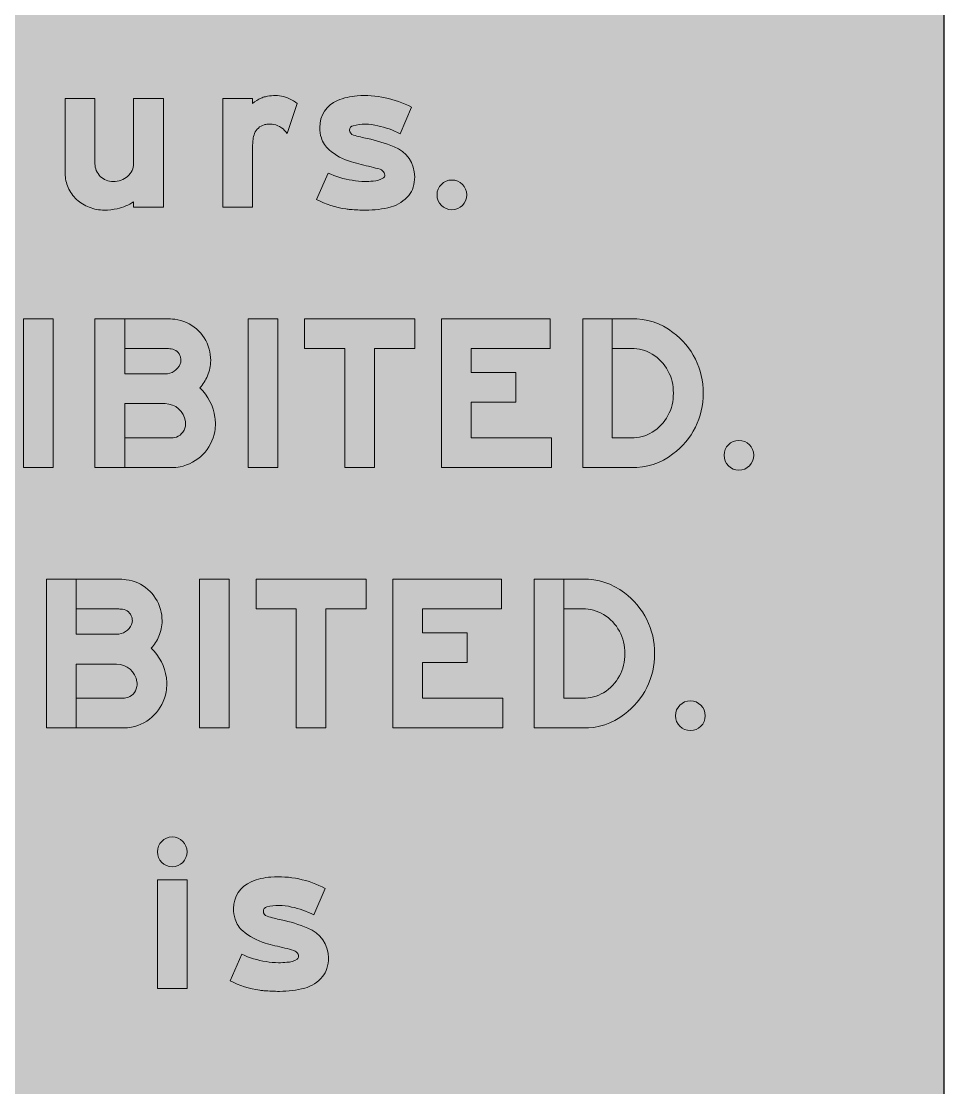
# Model space of a CAD drawing. Header units: millimetres. Extents: x 4906 to 5011, y 3241 to 3334.
# Drawn here: x 4992.25 to 5010.85, y 3268.35 to 3289.85 of the extents above; entities that cross this region are included whole.
import ezdxf

# ---------------------------------------------------------------- set-up
doc = ezdxf.new("R2010")
doc.units = ezdxf.units.MM
doc.layers.add('DIM', color=1, linetype='Continuous')
doc.layers.add('L18', color=4, linetype='Continuous')
doc.layers.add('GSCOLORFILL', color=7, linetype='Continuous', lineweight=0)

# ---------------------------------------------------------------- blocks, each defined once
blk = doc.blocks.new('*U322')
at = {"layer": 'GSCOLORFILL', "true_color": 0xf5f5f5, "transparency": 33554687}
blk.add_hatch(color=7, dxfattribs=at).paths.add_polyline_path([(-950.00000000001, -874.9999999999995), (950.0000000000091, -874.9999999999995, 0.414213562373095), (1050.000000000009, -774.9999999999995), (1050.000000000009, 775, 0.414213562373095), (950.0000000000091, 875), (-950.00000000001, 875, 0.414213562373095), (-1050.00000000001, 775), (-1050.00000000001, -775, 0.414213562373095)])
at = {"layer": 'GSCOLORFILL', "color": 7, "linetype": 'Continuous', "true_color": 0xf5f5f5, "transparency": 33554687}
for points in [[(-950.00000000001, -874.9999999999995), (950.0000000000091, -874.9999999999995, 0.414213562373095), (1050.000000000009, -774.9999999999995), (1050.000000000009, 775, 0.414213562373095), (950.0000000000091, 875), (-950.00000000001, 875, 0.414213562373095), (-1050.00000000001, 775), (-1050.00000000001, -775, 0.414213562373095), (-950.0000000000105, -875)], [(-950.00000000001, -874.9999999999995), (950.0000000000091, -874.9999999999995, 0.414213562373095), (1050.000000000009, -774.9999999999995), (1050.000000000009, 775, 0.414213562373095), (950.0000000000091, 875), (-950.00000000001, 875, 0.414213562373095), (-1050.00000000001, 775), (-1050.00000000001, -774.9999999999995, 0.414213562373095), (-950.0000000000105, -874.9999999999995)]]:
    blk.add_lwpolyline(points, format="xyb", close=True, dxfattribs=at).dxf.unprotected_set("ltscale", 0)
blk = doc.blocks.new('*U96')
at = {"layer": 'GSCOLORFILL', "linetype": 'Continuous'}
h = blk.add_hatch(color=0, dxfattribs=at)
edge = h.paths.add_edge_path()
edge.add_line((40.00000000000003, 146), (2.842170943040401e-14, 146))
edge.add_line((2.842170943040401e-14, 146), (2.842170943040401e-14, 45.11696794516328))
edge.add_arc((45.92465317243888, 45.11696794516322), 45.92465317243885, 179.9999999999999, 203.9317182237321)
edge.add_arc((49.17574483971168, 46.55980718282333), 49.48153131130476, 203.9317182237323, 226.9750124094351)
edge.add_arc((51.26956092890108, 48.80318771800005), 52.55021540077343, 226.9750124094351, 248.8635846861374)
edge.add_arc((52.62546715730991, 52.31046220243505), 56.31046220243508, 248.8635846861373, 270)
edge.add_arc((52.62546715730984, 76.00521853759392), 80.00521853759395, 270.0000000000001, 282.6042796135857)
edge.add_arc((53.30734747529052, 67.97148612366297), 72.02451076747664, 283.4695365311017, 302.4942570075609)
edge.add_line((92, 7.222751224107633), (92, -3.552713678800501e-14))
edge.add_line((92, -3.552713678800501e-14), (132, -7.105427357601002e-15))
edge.add_line((132, -7.105427357601002e-15), (132, 146))
edge.add_line((132, 146), (92, 146))
edge.add_line((92, 146), (92, 58.28246713410087))
edge.add_arc((71.16582105149665, 58.28246713410089), 20.83417894850335, 334.52827200280933, 359.99999999999994, ccw=False)
edge.add_arc((67.96951169855674, 59.80509294177322), 24.37462847220524, 311.0076349936261, 334.5282720028095, ccw=False)
edge.add_arc((65.90289492143697, 62.18182386660138), 27.52419269484104, 289.80736038530813, 311.00763499362614, ccw=False)
edge.add_arc((64.56050499747353, 65.90895295995726), 31.4856951858788, 269.9999999999999, 289.807360385308, ccw=False)
edge.add_arc((64.56050499747346, 59.69037968160544), 25.26712190752698, 248.0808265539648, 270, ccw=False)
edge.add_arc((64.2846703735076, 59.00488244349179), 24.52820973193381, 225.8297957020417, 248.08082655396498, ccw=False)
edge.add_arc((63.85792398894711, 58.565592668525), 23.91576546252979, 203.0928458893677, 225.8297957020418, ccw=False)
edge.add_arc((63.19391573138667, 58.28246713410087), 23.19391573138667, 180, 203.0928458893683, ccw=False)
edge.add_line((40, 58.28246713410088), (40.00000000000003, 146))
at = {"layer": 'GSCOLORFILL', "color": 0}
blk.add_lwpolyline([(40.00000000000003, 146), (2.842170943040401e-14, 146), (2.842170943040401e-14, 45.11696794516329, 0.1048030179721755), (3.948163840443499, 26.48774057606185, 0.1008855307406956), (15.41364246726613, 10.38602683981605, 0.09579836817007248), (32.32049504986287, -0.2116879931506972, 0.09248737428302214), (52.62546715730991, -4.000000000000036, 0.05505205982243612), (70.08389674866027, -2.071911465064524, 0.0832022013956986), (92, 7.222751224107633), (92, -3.552713678800501e-14), (132, -7.105427357601002e-15), (132, 146), (92, 146), (92, 58.28246713410088, -0.1116012735434615), (89.97486792198987, 49.32240194003844, -0.102989975481698), (83.96315798609436, 41.41145840187946, -0.09276840372104511), (75.22970943748828, 36.28603821553616, -0.08664174293623028), (64.56050499747346, 34.42325777407846, -0.09593311806680128), (55.12833254143652, 36.24978301152453, -0.09739464939670303), (47.1936053643939, 41.41145840187948, -0.09953542793436854), (41.85851737027542, 49.18529703965076, -0.1011039461656413), (40, 58.28246713410088)], format="xyb", close=True, dxfattribs=at)
blk = doc.blocks.new('*U97')
at = {"layer": 'GSCOLORFILL', "linetype": 'Continuous'}
h = blk.add_hatch(color=0, dxfattribs=at)
edge = h.paths.add_edge_path()
edge.add_arc((62.34939213927608, 79.6854098176108), 32.00000000000017, 79.18246767352575, 93.8556250591469)
edge.add_arc((61.63370283579749, 90.30471540881575), 21.35660475137249, 93.85562505914676, 106.8366272197322)
edge.add_arc((61.24077079005933, 91.6031686651475), 19.99999999999997, 106.8366272197323, 158.1191728451246)
edge.add_arc((71.65289149145738, 87.4215696900377), 31.2204290242896, 158.1191728451244, 173.0836916735146)
edge.add_arc((124.7709534774721, 80.62591342850244), 84.77100697890104, 172.847292452201, 179.93562804887)
edge.add_line((40, 80.72115384615384), (40, 0))
edge.add_line((40, 0), (0, 0))
edge.add_line((0, 0), (0, 146))
edge.add_line((0, 146), (40, 146))
edge.add_line((40, 146), (40, 139.4741517586929))
edge.add_arc((80.20100428125309, 86.17638380713848), 66.75906540567411, 115.41999205079091, 127.02622125869931, ccw=False)
edge.add_arc((64.42216422748476, 119.3766412768664), 29.99999999999999, 103.83237165386458, 115.4199920507906, ccw=False)
edge.add_arc((69.56115049428412, 98.50534936501198), 51.49465063498803, 79.69148826116168, 103.83237165386458, ccw=False)
edge.add_arc((70.72335768463735, 104.8951663668707), 44.99999999999991, 64.9550848169091, 79.69148826116168, ccw=False)
edge.add_arc((66.12650663724236, 95.0573295974977), 55.8588246073303, 52.669442036432486, 64.95508481690922, ccw=False)
edge.add_line((100, 139.4734835723265), (86.44384074260017, 98.8029509025588))
edge.add_arc((63.19046988328277, 84.08717555524916), 27.51859917207702, 32.32746235299488, 79.18246767352575)
at = {"layer": 'GSCOLORFILL', "color": 0}
blk.add_lwpolyline([(68.35521238202534, 111.1167655505695, 0.06411134923532956), (60.19762973862049, 111.6129828317178, 0.05670095452127784), (55.44789640508208, 110.7458593422669, 0.2275732212208249), (42.68155049846757, 99.0567142756719, 0.06538798349459168), (40.6596501983656, 91.1811152222656, 0.03093856440725937), (40, 80.72115384615384), (40, 0), (0, 0), (0, 146), (40, 146), (40, 139.4741517586929, -0.05068506447739766), (51.54465506371872, 146.4722084002377, -0.05060365996564109), (57.24970115181003, 148.5066219398892, -0.1057257860161052), (78.77603464991518, 149.1687972739115, -0.06438845141651094), (89.77314480369034, 145.6640958440934, -0.05365763651898708), (100, 139.4734835723265), (86.44384074260017, 98.8029509025588, 0.2073403558268148)], format="xyb", close=True, dxfattribs=at)
blk = doc.blocks.new('*U98')
at = {"layer": 'GSCOLORFILL', "linetype": 'Continuous'}
h = blk.add_hatch(color=0, dxfattribs=at)
edge = h.paths.add_edge_path()
edge.add_arc((57.04809869947276, 119.8328805938402), 123.5321927724528, 242.4961932683436, 261.8694965575901)
edge.add_arc((53.71998100542415, 96.53722157130275), 100.0000000000024, 261.8694965575902, 265.1519738482694)
edge.add_arc((66.21862231920029, 241.6474585865565), 245.6474585865565, 265.107608171087, 270.0000000000001)
edge.add_arc((66.21862231920042, 131.9747102902726), 135.9747102902726, 270, 284.4435322635993)
edge.add_arc((87.2590612707279, 46.34088427169955), 47.80953013638941, 285.6226736631587, 320.3523653819187)
edge.add_arc((101.1805741564732, 35.22608435564997), 29.99999999999998, 319.7323865260209, 343.6226527274166)
edge.add_arc((81.80400426282898, 40.92059556639213), 50.19601244732598, 343.6226527274163, 359.9999999999994)
edge.add_arc((89.00001671015495, 40.92059556639154), 43.00000000000001, 1.893539531289907e-14, 69.18818315342611)
edge.add_arc((16.05241641888303, -138.5133822483264), 236.6861660067048, 68.11449460139696, 77.23401985654974)
edge.add_arc((94.51345069635283, 239.4277879376127), 149.4137513972377, 252.5527129735471, 259.9161950224817, ccw=False)
edge.add_arc((51.47063191465703, 103.6643462865297), 6.999999999999889, 179.9999999999987, 255.4747783885001, ccw=False)
edge.add_arc((50.47063191465716, 103.6643462865299), 6.000000000000028, 102.54264727027169, 179.9999999999999, ccw=False)
edge.add_arc((65.64780095031338, 42.10628842555992), 69.40000000000022, 89.99999999999989, 103.73705193554952, ccw=False)
edge.add_arc((65.64780095031372, 45.79820099565288), 65.70808742990727, 75.32981732184709, 90.00000000000023, ccw=False)
edge.add_arc((61.02696965695392, 2.524341248836961), 108.9348976843505, 61.960118961990474, 78.7448742602677, ccw=False)
edge.add_line((112.2357431799014, 98.6725260875295), (127.765396080293, 134.3226644606046))
edge.add_arc((64.10131200426957, 12.89460858794806), 137.105391412052, 62.33221629363134, 93.9600594258144)
edge.add_arc((60.58404460477583, 66.43598350916228), 83.44915727455098, 94.08965739914548, 112.8040930515216)
edge.add_arc((43.43278835085897, 107.2290521135412), 39.19715124941032, 112.8040930515213, 179.9999999999999)
edge.add_arc((51.05550185413682, 107.229052113541), 46.81986475268818, 179.9999999999997, 197.7033940085153)
edge.add_arc((39.79538488486676, 103.6347554354414), 34.99999999999996, 197.7033940085154, 228.9800530521989)
edge.add_arc((67.94885695159381, 135.9988574342928), 77.89583998016634, 228.9800530521987, 254.4046679698572)
edge.add_arc((180.6814777892678, 523.286242251045), 481.25292436943, 253.8732627195755, 257.1126817232802)
edge.add_arc((23.27666724641634, -155.9827217344985), 216.0210395275996, 73.25621887920119, 76.59824136527482, ccw=False)
edge.add_arc((82.13062099668643, 41.27101212237104), 10.18575544192083, 28.380935658022793, 70.61944541562929, ccw=False)
edge.add_arc((84.50556633552358, 43.06024042338811), 7.259455561422927, -6.821210263296962e-13, 24.864253273064094, ccw=False)
edge.add_arc((87.14026439805514, 43.06024042338805), 4.62475749889137, 305.9611071235292, 359.99999999999966, ccw=False)
edge.add_arc((75.22760905289778, 62.12064011164888), 27.09249869824658, 271.5940234921716, 302.6799450747393, ccw=False)
edge.add_arc((64.94135319761187, 148.6960069178715), 114.1922925204953, 270, 275.54791453290073, ccw=False)
edge.add_arc((64.9413531976119, 125.4779451809503), 90.97423078357409, 259.298160210608, 270, ccw=False)
edge.add_arc((65.77137398291288, 153.4567410203305), 118.7013581719851, 244.9593251638854, 261.41282890968307, ccw=False)
edge.add_line((15.52965290039157, 45.91241576539187), (5.684341886080801e-14, 10.2622773923169))
at = {"layer": 'GSCOLORFILL', "color": 0}
blk.add_lwpolyline([(5.684341886080801e-14, 10.2622773923169, 0.0847339050038457), (39.57715238664395, -2.457628793048443, 0.01432348851223868), (45.26867214772892, -3.105015349554833, 0.02135032962812063), (66.21862231920045, -4, 0.06310536671966191), (100.1342132484514, 0.2976259876374812, 0.1527075565803294), (124.071588358597, 15.83532705228083, 0.1046201662672657), (129.9633399784606, 26.76721967789148, 0.07158154296650225), (132.000016710155, 40.92059556639155, 0.3114087542038766), (104.2779062178993, 81.11494955036741, 0.03981245015694775), (68.35282961608164, 92.32207421006899, -0.03214031166382581), (49.71498880493823, 96.88808498170275, -0.3417662096246649), (44.47063191465713, 103.6643462865299, -0.3514561393354569), (49.16763444178665, 109.5211540847843, -0.06001108108311035), (65.64780095031347, 111.5062884255601, -0.06409831628663638), (82.28867201293883, 109.3641837535197, -0.07336853364636661), (112.2357431799014, 98.6725260875295), (127.765396080293, 134.3226644606046, 0.138885296741723), (54.63266828484393, 149.6726519295844, 0.0818391088294697), (28.24069999400078, 143.362376309172, 0.3018983132132873), (4.235637101448646, 107.2290521135412, 0.07739963479117314), (6.452863445709056, 92.99162318599028, 0.1373237408913014), (16.82412420338716, 77.22791573994759, 0.1113931483884311), (47.00723421257834, 60.97079386290355, 0.01413557325089771), (73.34554027579202, 54.15579799035581, -0.01458335771775569), (85.5106722244692, 50.87959514070334, -0.186415696591001), (91.09211770660357, 46.11262245786521, -0.1089184394422165), (91.76502189694651, 43.06024042338802, -0.240258249844662), (89.8560882572728, 39.31688862463122, -0.1364758940213938), (75.9812510998998, 35.03862561162538, -0.02421207337799446), (64.94135319761187, 34.5037143973762, -0.0467295542745229), (48.04760526388586, 36.08604427592016, -0.07191554887824611), (15.52965290039157, 45.91241576539187)], format="xyb", close=True, dxfattribs=at)
blk = doc.blocks.new('*U99')
at = {"layer": 'GSCOLORFILL', "linetype": 'Continuous'}
blk.add_hatch(color=0, dxfattribs=at).paths.add_polyline_path([(40, 16.5, 1), (0, 16.5, 1)])
at = {"layer": 'GSCOLORFILL', "color": 0}
blk.add_circle((20, 16.5), 20, dxfattribs=at)
blk = doc.blocks.new('*U68')
at = {"color": 28, "true_color": 0x0a0a0a, "yscale": 0.3}
for name, p, xscale, zscale in [('*U96', (1506, 4.261770861032789e-15), 0.3, 0.3), ('*U97', (1569.6, 4.261770861032789e-15), 0.3, 0.3), ('*U98', (1607.4, 4.261770861032789e-15), 0.2999999620223798, 0.2999999620223798), ('*U99', (1656, 4.261770861032789e-15), 0.3, 0.3)]:
    blk.add_blockref(name, p, dxfattribs=dict(at, xscale=xscale, zscale=zscale))
blk = doc.blocks.new('*U64')
blk.add_blockref('*U68', (149.6, 0))
blk = doc.blocks.new('*U276')
at = {"layer": 'GSCOLORFILL'}
h = blk.add_hatch(color=0, dxfattribs=at)
edge = h.paths.add_edge_path()
edge.add_arc((94.31476547527133, 148.0678986919226), 22.16795533525024, 269.9999999999999, 336.5160772812893)
edge.add_arc((103.6319849574759, 144.019764695402), 12.0093152819086, 336.5160772812893, 360.0000000000002)
edge.add_arc((97.82065011969217, 144.0197646954017), 17.82065011969229, 1.005175672362723e-12, 15.38592306639559)
edge.add_arc((100.6541440258575, 144.7994900236497), 14.88183074725928, 15.38592306639472, 82.88150753323492)
edge.add_arc((95.53073286177263, 103.774247211631), 56.22575278836905, 82.88150753323502, 90.00000000000007)
edge.add_line((95.53073286177255, 160), (40.00500000000011, 160))
edge.add_line((40.00500000000011, 160), (40.00500000000011, 200))
edge.add_line((40.00500000000011, 200), (95.53073286177255, 200))
edge.add_arc((95.53073286177266, 103.7742472116309), 96.22575278836909, 82.88150753323498, 90.00000000000011, ccw=False)
edge.add_arc((100.6541440258576, 144.7994900236497), 54.88183074725927, 15.385923066394582, 82.88150753323498, ccw=False)
edge.add_arc((97.82065011969229, 144.0197646954019), 57.82065011969218, 1.1368683772161603e-13, 15.385923066394582, ccw=False)
edge.add_arc((103.6319849574759, 144.0197646954022), 52.00931528190861, 336.5160772812889, 359.9999999999998, ccw=False)
edge.add_arc((94.31476547527134, 148.0678986919227), 62.16795533525022, 318.82940252776905, 336.516077281289, ccw=False)
edge.add_arc((94.3147657159756, 58.14514201682006), 67.75480133985215, 7.823072625992609, 46.3157843189926, ccw=False)
edge.add_arc((101.7199881769477, 59.16256947073272), 60.28001182305235, 0, 7.823072625992381, ccw=False)
edge.add_arc((100.9999999999997, 59.16256947073275), 61.00000000000026, 350.09779352942746, 359.99999999999994, ccw=False)
edge.add_arc((103.1403279775172, 58.78893750463239), 58.82730473893949, 281.0501616729808, 350.09779352942746, ccw=False)
edge.add_arc((103.5369669704687, 56.75790179309548), 56.75790179309548, 269.9999999999998, 281.05016167298055, ccw=False)
edge.add_line((103.5369669704685, 0), (40.005, 0))
edge.add_line((40.005, 0), (40.005, 40))
edge.add_line((40.005, 40), (103.5369669704685, 40))
edge.add_arc((103.5369669704687, 56.75790179309542), 16.75790179309542, 269.9999999999991, 281.0501616729799)
edge.add_arc((103.1403279775172, 58.78893750463233), 18.82730473893943, 281.0501616729808, 350.0977935294275)
edge.add_arc((100.9999999999998, 59.162569470733), 21.00000000000021, 350.0977935294267, 359.9999999999992)
edge.add_arc((101.7199881769482, 59.16256947073284), 20.28001182305177, 359.9999999999997, 367.823072625992)
edge.add_arc((94.31476571597543, 58.14514201681999), 27.75480133985234, 7.823072625992471, 89.99999999999994)
edge.add_line((94.31476571597545, 85.89994335667234), (40, 85.89994335667234))
edge.add_line((40, 85.89994335667234), (40, 0))
edge.add_line((40, 0), (0, 0))
edge.add_line((0, 0), (0, 200))
edge.add_line((0, 200), (40, 200))
edge.add_line((40, 200), (40, 125.8999433566723))
edge.add_line((40, 125.8999433566723), (94.31476547527132, 125.8999433566723))
at = {"layer": 'GSCOLORFILL', "color": 0}
blk.add_lwpolyline([(94.31476547527132, 125.8999433566723, 0.2986645253840583), (114.6465918069161, 139.2341519349975, 0.1028280826466156), (115.6413002393845, 144.019764695402, 0.06723479209924331), (115.0026191756026, 148.7479260769776, 0.3033256444536043), (102.4983265327014, 159.566611519443, 0.03107027506471271), (95.53073286177255, 160), (40.00500000000011, 160), (40.00500000000011, 200), (95.53073286177255, 200, -0.03107027506471265), (107.4551965258197, 199.2582912504814, -0.3033256444536054), (153.5690439480053, 159.3606957566893, -0.06723479209924323), (155.6413002393845, 144.019764695402, -0.1028280826466156), (151.3334689214946, 123.2944829428317, -0.07732624666250815), (141.1118697943967, 107.1425312786598, -0.1695534719197967), (161.4389804638156, 67.36755488378117, -0.03414785745881692), (162, 59.16256947073271, -0.04323343266042356), (161.0912649686642, 48.67258022070041, -0.3107361396676367), (114.4156588436268, 1.052305314074147, -0.04825282336611881), (103.5369669704685, 0), (40.005, 0), (40.005, 40), (103.5369669704685, 40, 0.04825282336611903), (106.7489259099004, 40.31069557810451, 0.310736139667637), (121.6871567924909, 55.55126169613141, 0.04323343266042356), (122, 59.16256947073271, 0.03414785745881686), (121.8112561281478, 61.92297372667474, 0.3747648414832209), (94.31476571597545, 85.89994335667234), (40, 85.89994335667234), (40, 0), (0, 0), (0, 200), (40, 200), (40, 125.8999433566723)], format="xyb", close=True, dxfattribs=at)
blk = doc.blocks.new('*U277')
at = {"layer": 'GSCOLORFILL', "linetype": 'Continuous'}
blk.add_hatch(color=0, dxfattribs=at).paths.add_polyline_path([(0, 200), (40, 200), (40, 1.4210854715202e-14), (0, 0)])
at = {"layer": 'GSCOLORFILL', "color": 0}
blk.add_lwpolyline([(0, 200), (40, 200), (40, 1.4210854715202e-14), (0, 0)], close=True, dxfattribs=at)
blk = doc.blocks.new('*U278')
at = {"layer": 'GSCOLORFILL', "linetype": 'Continuous'}
blk.add_hatch(color=0, dxfattribs=at).paths.add_polyline_path([(0, 200), (0, 160), (54, 160), (53.99999999999999, -2.842170943040401e-14), (94, -2.842170943040401e-14), (94, 160), (148, 160), (148, 200)])
at = {"layer": 'GSCOLORFILL', "color": 0}
blk.add_lwpolyline([(94, 0), (54, 0), (54, 160), (0, 160), (0, 200), (148, 200), (148, 160), (94, 160)], close=True, dxfattribs=at)
blk = doc.blocks.new('*U279')
at = {"layer": 'GSCOLORFILL', "linetype": 'Continuous'}
blk.add_hatch(color=0, dxfattribs=at).paths.add_polyline_path([(146, 160), (146, 200), (0, 200), (-7.105427357601002e-15, 0), (148, 0), (148, 40.00000000000003), (40, 40), (40, 88), (100, 88), (100, 128), (40, 128), (40.00000000000023, 160)])
at = {"layer": 'GSCOLORFILL', "color": 0}
blk.add_lwpolyline([(146, 200), (146, 160), (40.00000000000023, 160), (40, 128), (100, 128), (100, 88), (40, 88), (40, 40), (148, 40), (148, 0), (0, 0), (0, 200)], close=True, dxfattribs=at)
blk = doc.blocks.new('*U280')
at = {"layer": 'GSCOLORFILL', "linetype": 'Continuous'}
h = blk.add_hatch(color=0, dxfattribs=at)
edge = h.paths.add_edge_path()
edge.add_line((40, 40), (39.99999999999999, 200))
edge.add_line((40, 200), (7.105427357601002e-15, 200))
edge.add_line((0, 200), (0, 0))
edge.add_line((0, 0), (65.80266766720126, 3.659182332138577e-16))
edge.add_arc((68.45392154365129, 87.4976708873159), 87.5378292958104, 268.2644201692112, 307.8949901637848)
edge.add_arc((63.7264207673386, 99.00520471798353), 99.57851151105034, 305.9743104105177, 360.5723977833031)
edge.add_arc((63.7264207673386, 100.9947952820165), 99.57851151105035, 359.4276022166969, 414.0256895894823)
edge.add_arc((68.45392154365129, 112.5023291126841), 87.53782929581041, 52.10500983621525, 91.73557983078886)
edge.add_line((65.8026676672012, 200), (40.00999999999998, 200))
edge.add_line((40.00999999999999, 200), (40.00999999999999, 160))
edge.add_line((40.00999999999999, 160), (65.80266766720115, 160))
edge.add_arc((66.76871406045422, 105.8874470927512), 54.12117541012682, 59.57905130195212, 91.02276641926431, ccw=False)
edge.add_arc((63.04417438295059, 101.5595764944033), 59.74785267233236, -1.4957408055104793, 58.60051608306338, ccw=False)
edge.add_arc((63.04417438295053, 98.44042350559677), 59.74785267233239, -58.60051608306338, 1.4957408055104793, ccw=False)
edge.add_arc((66.76871406045416, 94.11255290724876), 54.12117541012678, 268.9772335807357, 300.4209486980479, ccw=False)
edge.add_line((65.80266766720115, 40.00000000000001), (40.00000000000003, 40))
at = {"layer": 'GSCOLORFILL', "color": 0}
blk.add_lwpolyline([(40, 40), (40, 200), (0, 200), (0, 0), (65.80266766720126, 3.659182332138577e-16, 0.17466539182049), (122.2210745595333, 18.41826140526283, 0.2428405585669064), (163.2999631222395, 100, 0.2428405585669064), (122.2210745595333, 181.5817385947372, 0.17466539182049), (65.8026676672012, 200), (40.00999999999999, 200), (40.00999999999999, 160), (65.80266766720115, 160, -0.1380664808274276), (94.17292175055292, 152.5576841679113, -0.2683993976681161), (122.7716690576215, 100, -0.2683993976681161), (94.17292175055286, 47.44231583208867, -0.1380664808274276), (65.80266766720115, 40.00000000000001)], format="xyb", close=True, dxfattribs=at)
blk = doc.blocks.new('*U281')
at = {"layer": 'GSCOLORFILL', "linetype": 'Continuous'}
blk.add_hatch(color=0, dxfattribs=at).paths.add_polyline_path([(40, 16.5, 1), (0, 16.5, 1)])
at = {"layer": 'GSCOLORFILL', "color": 0}
blk.add_circle((20, 16.5), 20, dxfattribs=at)
blk = doc.blocks.new('*U245')
at = {"layer": 'DIM', "color": 28, "true_color": 0x0a0a0a, "yscale": 0.3}
for name, p, xscale, zscale in [('*U276', (1499.399999999992, 0), 0.3, 0.3), ('*U277', (1561.199999999993, 0), 0.3, 0.3), ('*U278', (1583.999999999992, 0), 0.3, 0.3), ('*U279', (1639.199999999991, 0), 0.3, 0.3), ('*U280', (1696.19999999999, 0), 0.2976027687709451, 0.2976027687709451), ('*U281', (1753.19999999999, 0), 0.3, 0.3)]:
    blk.add_blockref(name, p, dxfattribs=dict(at, xscale=xscale, zscale=zscale))
blk = doc.blocks.new('*U241')
at = {"layer": 'DIM'}
blk.add_blockref('*U245', (158.5999999999999, 0), dxfattribs=at)
blk = doc.blocks.new('*U136')
at = {"layer": 'GSCOLORFILL', "linetype": 'Continuous'}
h = blk.add_hatch(color=0, dxfattribs=at)
edge = h.paths.add_edge_path()
edge.add_arc((20, 183.5), 20, 0, 360)
h.paths.add_polyline_path([(0, 0), (40, 0), (40, 146), (0, 146)])
at = {"layer": 'GSCOLORFILL', "color": 0}
blk.add_lwpolyline([(0, 0), (40, 0), (40, 146), (0, 146)], close=True, dxfattribs=at)
blk.add_circle((20, 183.5), 20, dxfattribs=at)
blk = doc.blocks.new('*U137')
at = {"layer": 'GSCOLORFILL', "linetype": 'Continuous'}
h = blk.add_hatch(color=0, dxfattribs=at)
edge = h.paths.add_edge_path()
edge.add_arc((57.04809869947276, 119.8328805938402), 123.5321927724528, 242.4961932683436, 261.8694965575901)
edge.add_arc((53.71998100542415, 96.53722157130275), 100.0000000000024, 261.8694965575902, 265.1519738482694)
edge.add_arc((66.21862231920029, 241.6474585865565), 245.6474585865565, 265.107608171087, 270.0000000000001)
edge.add_arc((66.21862231920042, 131.9747102902726), 135.9747102902726, 270, 284.4435322635993)
edge.add_arc((87.2590612707279, 46.34088427169955), 47.80953013638941, 285.6226736631587, 320.3523653819187)
edge.add_arc((101.1805741564732, 35.22608435564997), 29.99999999999998, 319.7323865260209, 343.6226527274166)
edge.add_arc((81.80400426282898, 40.92059556639213), 50.19601244732598, 343.6226527274163, 359.9999999999994)
edge.add_arc((89.00001671015495, 40.92059556639154), 43.00000000000001, 1.893539531289907e-14, 69.18818315342611)
edge.add_arc((16.05241641888303, -138.5133822483264), 236.6861660067048, 68.11449460139696, 77.23401985654974)
edge.add_arc((94.51345069635283, 239.4277879376127), 149.4137513972377, 252.5527129735471, 259.9161950224817, ccw=False)
edge.add_arc((51.47063191465703, 103.6643462865297), 6.999999999999889, 179.9999999999987, 255.4747783885001, ccw=False)
edge.add_arc((50.47063191465716, 103.6643462865299), 6.000000000000028, 102.54264727027169, 179.9999999999999, ccw=False)
edge.add_arc((65.64780095031338, 42.10628842555992), 69.40000000000022, 89.99999999999989, 103.73705193554952, ccw=False)
edge.add_arc((65.64780095031372, 45.79820099565288), 65.70808742990727, 75.32981732184709, 90.00000000000023, ccw=False)
edge.add_arc((61.02696965695392, 2.524341248836961), 108.9348976843505, 61.960118961990474, 78.7448742602677, ccw=False)
edge.add_line((112.2357431799014, 98.6725260875295), (127.765396080293, 134.3226644606046))
edge.add_arc((64.10131200426957, 12.89460858794806), 137.105391412052, 62.33221629363134, 93.9600594258144)
edge.add_arc((60.58404460477583, 66.43598350916228), 83.44915727455098, 94.08965739914548, 112.8040930515216)
edge.add_arc((43.43278835085897, 107.2290521135412), 39.19715124941032, 112.8040930515213, 179.9999999999999)
edge.add_arc((51.05550185413682, 107.229052113541), 46.81986475268818, 179.9999999999997, 197.7033940085153)
edge.add_arc((39.79538488486676, 103.6347554354414), 34.99999999999996, 197.7033940085154, 228.9800530521989)
edge.add_arc((67.94885695159381, 135.9988574342928), 77.89583998016634, 228.9800530521987, 254.4046679698572)
edge.add_arc((180.6814777892678, 523.286242251045), 481.25292436943, 253.8732627195755, 257.1126817232802)
edge.add_arc((23.27666724641634, -155.9827217344985), 216.0210395275996, 73.25621887920119, 76.59824136527482, ccw=False)
edge.add_arc((82.13062099668643, 41.27101212237104), 10.18575544192083, 28.380935658022793, 70.61944541562929, ccw=False)
edge.add_arc((84.50556633552358, 43.06024042338811), 7.259455561422927, -6.821210263296962e-13, 24.864253273064094, ccw=False)
edge.add_arc((87.14026439805514, 43.06024042338805), 4.62475749889137, 305.9611071235292, 359.99999999999966, ccw=False)
edge.add_arc((75.22760905289778, 62.12064011164888), 27.09249869824658, 271.5940234921716, 302.6799450747393, ccw=False)
edge.add_arc((64.94135319761187, 148.6960069178715), 114.1922925204953, 270, 275.54791453290073, ccw=False)
edge.add_arc((64.9413531976119, 125.4779451809503), 90.97423078357409, 259.298160210608, 270, ccw=False)
edge.add_arc((65.77137398291288, 153.4567410203305), 118.7013581719851, 244.9593251638854, 261.41282890968307, ccw=False)
edge.add_line((15.52965290039157, 45.91241576539187), (5.684341886080801e-14, 10.2622773923169))
at = {"layer": 'GSCOLORFILL', "color": 0}
blk.add_lwpolyline([(5.684341886080801e-14, 10.2622773923169, 0.0847339050038457), (39.57715238664395, -2.457628793048443, 0.01432348851223868), (45.26867214772892, -3.105015349554833, 0.02135032962812063), (66.21862231920045, -4, 0.06310536671966191), (100.1342132484514, 0.2976259876374812, 0.1527075565803294), (124.071588358597, 15.83532705228083, 0.1046201662672657), (129.9633399784606, 26.76721967789148, 0.07158154296650225), (132.000016710155, 40.92059556639155, 0.3114087542038766), (104.2779062178993, 81.11494955036741, 0.03981245015694775), (68.35282961608164, 92.32207421006899, -0.03214031166382581), (49.71498880493823, 96.88808498170275, -0.3417662096246649), (44.47063191465713, 103.6643462865299, -0.3514561393354569), (49.16763444178665, 109.5211540847843, -0.06001108108311035), (65.64780095031347, 111.5062884255601, -0.06409831628663638), (82.28867201293883, 109.3641837535197, -0.07336853364636661), (112.2357431799014, 98.6725260875295), (127.765396080293, 134.3226644606046, 0.138885296741723), (54.63266828484393, 149.6726519295844, 0.0818391088294697), (28.24069999400078, 143.362376309172, 0.3018983132132873), (4.235637101448646, 107.2290521135412, 0.07739963479117314), (6.452863445709056, 92.99162318599028, 0.1373237408913014), (16.82412420338716, 77.22791573994759, 0.1113931483884311), (47.00723421257834, 60.97079386290355, 0.01413557325089771), (73.34554027579202, 54.15579799035581, -0.01458335771775569), (85.5106722244692, 50.87959514070334, -0.186415696591001), (91.09211770660357, 46.11262245786521, -0.1089184394422165), (91.76502189694651, 43.06024042338802, -0.240258249844662), (89.8560882572728, 39.31688862463122, -0.1364758940213938), (75.9812510998998, 35.03862561162538, -0.02421207337799446), (64.94135319761187, 34.5037143973762, -0.0467295542745229), (48.04760526388586, 36.08604427592016, -0.07191554887824611), (15.52965290039157, 45.91241576539187)], format="xyb", close=True, dxfattribs=at)
blk = doc.blocks.new('*U104')
at = {"color": 28, "true_color": 0x0a0a0a, "yscale": 0.3}
for name, p, xscale, zscale in [('*U136', (1543.199999999999, 3.894376821288583e-15), 0.3, 0.3), ('*U137', (1572.599999999999, 3.894376821288583e-15), 0.2999999620223798, 0.2999999620223798)]:
    blk.add_blockref(name, p, dxfattribs=dict(at, xscale=xscale, zscale=zscale))
blk = doc.blocks.new('*U100')
blk.add_blockref('*U104', (149.6, 0))
blk = doc.blocks.new('*U234')
at = {"layer": 'GSCOLORFILL', "linetype": 'Continuous'}
blk.add_hatch(color=0, dxfattribs=at).paths.add_polyline_path([(0, 200), (40, 200), (40, 1.4210854715202e-14), (0, 0)])
at = {"layer": 'GSCOLORFILL', "color": 0}
blk.add_lwpolyline([(0, 200), (40, 200), (40, 1.4210854715202e-14), (0, 0)], close=True, dxfattribs=at)
blk = doc.blocks.new('*U235')
at = {"layer": 'GSCOLORFILL'}
h = blk.add_hatch(color=0, dxfattribs=at)
edge = h.paths.add_edge_path()
edge.add_arc((94.31476547527133, 148.0678986919226), 22.16795533525024, 269.9999999999999, 336.5160772812893)
edge.add_arc((103.6319849574759, 144.019764695402), 12.0093152819086, 336.5160772812893, 360.0000000000002)
edge.add_arc((97.82065011969217, 144.0197646954017), 17.82065011969229, 1.005175672362723e-12, 15.38592306639559)
edge.add_arc((100.6541440258575, 144.7994900236497), 14.88183074725928, 15.38592306639472, 82.88150753323492)
edge.add_arc((95.53073286177263, 103.774247211631), 56.22575278836905, 82.88150753323502, 90.00000000000007)
edge.add_line((95.53073286177255, 160), (40.00500000000011, 160))
edge.add_line((40.00500000000011, 160), (40.00500000000011, 200))
edge.add_line((40.00500000000011, 200), (95.53073286177255, 200))
edge.add_arc((95.53073286177266, 103.7742472116309), 96.22575278836909, 82.88150753323498, 90.00000000000011, ccw=False)
edge.add_arc((100.6541440258576, 144.7994900236497), 54.88183074725927, 15.385923066394582, 82.88150753323498, ccw=False)
edge.add_arc((97.82065011969229, 144.0197646954019), 57.82065011969218, 1.1368683772161603e-13, 15.385923066394582, ccw=False)
edge.add_arc((103.6319849574759, 144.0197646954022), 52.00931528190861, 336.5160772812889, 359.9999999999998, ccw=False)
edge.add_arc((94.31476547527134, 148.0678986919227), 62.16795533525022, 318.82940252776905, 336.516077281289, ccw=False)
edge.add_arc((94.3147657159756, 58.14514201682006), 67.75480133985215, 7.823072625992609, 46.3157843189926, ccw=False)
edge.add_arc((101.7199881769477, 59.16256947073272), 60.28001182305235, 0, 7.823072625992381, ccw=False)
edge.add_arc((100.9999999999997, 59.16256947073275), 61.00000000000026, 350.09779352942746, 359.99999999999994, ccw=False)
edge.add_arc((103.1403279775172, 58.78893750463239), 58.82730473893949, 281.0501616729808, 350.09779352942746, ccw=False)
edge.add_arc((103.5369669704687, 56.75790179309548), 56.75790179309548, 269.9999999999998, 281.05016167298055, ccw=False)
edge.add_line((103.5369669704685, 0), (40.005, 0))
edge.add_line((40.005, 0), (40.005, 40))
edge.add_line((40.005, 40), (103.5369669704685, 40))
edge.add_arc((103.5369669704687, 56.75790179309542), 16.75790179309542, 269.9999999999991, 281.0501616729799)
edge.add_arc((103.1403279775172, 58.78893750463233), 18.82730473893943, 281.0501616729808, 350.0977935294275)
edge.add_arc((100.9999999999998, 59.162569470733), 21.00000000000021, 350.0977935294267, 359.9999999999992)
edge.add_arc((101.7199881769482, 59.16256947073284), 20.28001182305177, 359.9999999999997, 367.823072625992)
edge.add_arc((94.31476571597543, 58.14514201681999), 27.75480133985234, 7.823072625992471, 89.99999999999994)
edge.add_line((94.31476571597545, 85.89994335667234), (40, 85.89994335667234))
edge.add_line((40, 85.89994335667234), (40, 0))
edge.add_line((40, 0), (0, 0))
edge.add_line((0, 0), (0, 200))
edge.add_line((0, 200), (40, 200))
edge.add_line((40, 200), (40, 125.8999433566723))
edge.add_line((40, 125.8999433566723), (94.31476547527132, 125.8999433566723))
at = {"layer": 'GSCOLORFILL', "color": 0}
blk.add_lwpolyline([(94.31476547527132, 125.8999433566723, 0.2986645253840583), (114.6465918069161, 139.2341519349975, 0.1028280826466156), (115.6413002393845, 144.019764695402, 0.06723479209924331), (115.0026191756026, 148.7479260769776, 0.3033256444536043), (102.4983265327014, 159.566611519443, 0.03107027506471271), (95.53073286177255, 160), (40.00500000000011, 160), (40.00500000000011, 200), (95.53073286177255, 200, -0.03107027506471265), (107.4551965258197, 199.2582912504814, -0.3033256444536054), (153.5690439480053, 159.3606957566893, -0.06723479209924323), (155.6413002393845, 144.019764695402, -0.1028280826466156), (151.3334689214946, 123.2944829428317, -0.07732624666250815), (141.1118697943967, 107.1425312786598, -0.1695534719197967), (161.4389804638156, 67.36755488378117, -0.03414785745881692), (162, 59.16256947073271, -0.04323343266042356), (161.0912649686642, 48.67258022070041, -0.3107361396676367), (114.4156588436268, 1.052305314074147, -0.04825282336611881), (103.5369669704685, 0), (40.005, 0), (40.005, 40), (103.5369669704685, 40, 0.04825282336611903), (106.7489259099004, 40.31069557810451, 0.310736139667637), (121.6871567924909, 55.55126169613141, 0.04323343266042356), (122, 59.16256947073271, 0.03414785745881686), (121.8112561281478, 61.92297372667474, 0.3747648414832209), (94.31476571597545, 85.89994335667234), (40, 85.89994335667234), (40, 0), (0, 0), (0, 200), (40, 200), (40, 125.8999433566723)], format="xyb", close=True, dxfattribs=at)
blk = doc.blocks.new('*U236')
at = {"layer": 'GSCOLORFILL', "linetype": 'Continuous'}
blk.add_hatch(color=0, dxfattribs=at).paths.add_polyline_path([(0, 200), (40, 200), (40, 1.4210854715202e-14), (0, 0)])
at = {"layer": 'GSCOLORFILL', "color": 0}
blk.add_lwpolyline([(0, 200), (40, 200), (40, 1.4210854715202e-14), (0, 0)], close=True, dxfattribs=at)
blk = doc.blocks.new('*U237')
at = {"layer": 'GSCOLORFILL', "linetype": 'Continuous'}
blk.add_hatch(color=0, dxfattribs=at).paths.add_polyline_path([(0, 200), (0, 160), (54, 160), (53.99999999999999, -2.842170943040401e-14), (94, -2.842170943040401e-14), (94, 160), (148, 160), (148, 200)])
at = {"layer": 'GSCOLORFILL', "color": 0}
blk.add_lwpolyline([(94, 0), (54, 0), (54, 160), (0, 160), (0, 200), (148, 200), (148, 160), (94, 160)], close=True, dxfattribs=at)
blk = doc.blocks.new('*U238')
at = {"layer": 'GSCOLORFILL', "linetype": 'Continuous'}
blk.add_hatch(color=0, dxfattribs=at).paths.add_polyline_path([(146, 160), (146, 200), (0, 200), (-7.105427357601002e-15, 0), (148, 0), (148, 40.00000000000003), (40, 40), (40, 88), (100, 88), (100, 128), (40, 128), (40.00000000000023, 160)])
at = {"layer": 'GSCOLORFILL', "color": 0}
blk.add_lwpolyline([(146, 200), (146, 160), (40.00000000000023, 160), (40, 128), (100, 128), (100, 88), (40, 88), (40, 40), (148, 40), (148, 0), (0, 0), (0, 200)], close=True, dxfattribs=at)
blk = doc.blocks.new('*U239')
at = {"layer": 'GSCOLORFILL', "linetype": 'Continuous'}
h = blk.add_hatch(color=0, dxfattribs=at)
edge = h.paths.add_edge_path()
edge.add_line((40, 40), (39.99999999999999, 200))
edge.add_line((40, 200), (7.105427357601002e-15, 200))
edge.add_line((0, 200), (0, 0))
edge.add_line((0, 0), (65.80266766720126, 3.659182332138577e-16))
edge.add_arc((68.45392154365129, 87.4976708873159), 87.5378292958104, 268.2644201692112, 307.8949901637848)
edge.add_arc((63.7264207673386, 99.00520471798353), 99.57851151105034, 305.9743104105177, 360.5723977833031)
edge.add_arc((63.7264207673386, 100.9947952820165), 99.57851151105035, 359.4276022166969, 414.0256895894823)
edge.add_arc((68.45392154365129, 112.5023291126841), 87.53782929581041, 52.10500983621525, 91.73557983078886)
edge.add_line((65.8026676672012, 200), (40.00999999999998, 200))
edge.add_line((40.00999999999999, 200), (40.00999999999999, 160))
edge.add_line((40.00999999999999, 160), (65.80266766720115, 160))
edge.add_arc((66.76871406045422, 105.8874470927512), 54.12117541012682, 59.57905130195212, 91.02276641926431, ccw=False)
edge.add_arc((63.04417438295059, 101.5595764944033), 59.74785267233236, -1.4957408055104793, 58.60051608306338, ccw=False)
edge.add_arc((63.04417438295053, 98.44042350559677), 59.74785267233239, -58.60051608306338, 1.4957408055104793, ccw=False)
edge.add_arc((66.76871406045416, 94.11255290724876), 54.12117541012678, 268.9772335807357, 300.4209486980479, ccw=False)
edge.add_line((65.80266766720115, 40.00000000000001), (40.00000000000003, 40))
at = {"layer": 'GSCOLORFILL', "color": 0}
blk.add_lwpolyline([(40, 40), (40, 200), (0, 200), (0, 0), (65.80266766720126, 3.659182332138577e-16, 0.17466539182049), (122.2210745595333, 18.41826140526283, 0.2428405585669064), (163.2999631222395, 100, 0.2428405585669064), (122.2210745595333, 181.5817385947372, 0.17466539182049), (65.8026676672012, 200), (40.00999999999999, 200), (40.00999999999999, 160), (65.80266766720115, 160, -0.1380664808274276), (94.17292175055292, 152.5576841679113, -0.2683993976681161), (122.7716690576215, 100, -0.2683993976681161), (94.17292175055286, 47.44231583208867, -0.1380664808274276), (65.80266766720115, 40.00000000000001)], format="xyb", close=True, dxfattribs=at)
blk = doc.blocks.new('*U240')
at = {"layer": 'GSCOLORFILL', "linetype": 'Continuous'}
blk.add_hatch(color=0, dxfattribs=at).paths.add_polyline_path([(40, 16.5, 1), (0, 16.5, 1)])
at = {"layer": 'GSCOLORFILL', "color": 0}
blk.add_circle((20, 16.5), 20, dxfattribs=at)
blk = doc.blocks.new('*U204')
at = {"layer": 'DIM', "color": 28, "true_color": 0x0a0a0a, "yscale": 0.3}
for name, p, xscale, zscale in [('*U234', (1489.800000000006, 0), 0.3, 0.3), ('*U235', (1518.600000000005, 0), 0.3, 0.3), ('*U236', (1580.400000000006, 0), 0.3, 0.3), ('*U237', (1603.200000000005, 0), 0.3, 0.3), ('*U238', (1658.400000000004, 0), 0.3, 0.3), ('*U239', (1715.400000000004, 0), 0.2976027687709451, 0.2976027687709451), ('*U240', (1772.400000000004, 0), 0.3, 0.3)]:
    blk.add_blockref(name, p, dxfattribs=dict(at, xscale=xscale, zscale=zscale))
blk = doc.blocks.new('*U200')
at = {"layer": 'DIM'}
blk.add_blockref('*U204', (149, 0), dxfattribs=at)

msp = doc.modelspace()

# ---------------------------------------------------------------- linework, layer by layer
at = {"layer": 'L18'}
msp.add_lwpolyline([(4910.850958860782, 3334.350439407064), (5005.850958860783, 3334.350439407064, -0.414213562373095), (5010.850958860783, 3329.350439407064), (5010.850958860783, 3251.850439407064, -0.414213562373095), (5005.850958860783, 3246.850439407064), (4910.850958860782, 3246.850439407064, -0.414213562373095), (4905.850958860782, 3251.850439407064), (4905.850958860782, 3329.350439407064, -0.414213562373095)], format="xyb", close=True, dxfattribs=at)

# ---------------------------------------------------------------- block references
at = {"xscale": 0.05, "yscale": 0.05, "zscale": 0.05}
for name, p in [('*U64', (4910.350958860783, 3286.100439407064)), ('*U100', (4910.350958860782, 3270.350439407064))]:
    msp.add_blockref(name, p, dxfattribs=at)
at = {"layer": 'DIM', "xscale": 0.05, "yscale": 0.05, "zscale": 0.05}
for name, p in [('*U322', (4958.350958860783, 3290.600439407064)), ('*U200', (4910.350958860782, 3280.850439407064)), ('*U241', (4909.850958860782, 3275.600439407064))]:
    msp.add_blockref(name, p, dxfattribs=at)

doc.saveas('drawing.dxf')
